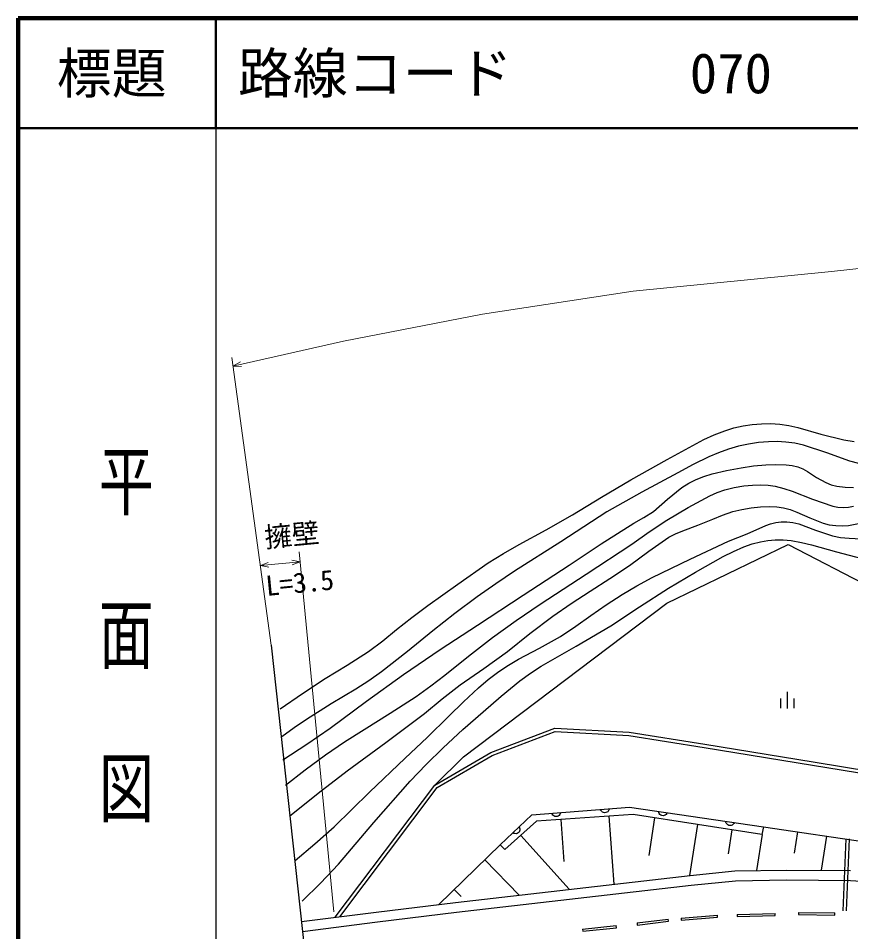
# Model space of a CAD drawing. Units: millimetres, scale not verified. Extents: x 40000 to 680000, y 20000 to 380000.
# Drawn here: x 40000 to 115798, y 296812 to 380000 of the extents above; entities that cross this region are included whole.
import ezdxf
from ezdxf.enums import TextEntityAlignment as Align

# ---------------------------------------------------------------- set-up
doc = ezdxf.new("R2010")
doc.units = ezdxf.units.MM
doc.header["$LTSCALE"] = 1000
for name, color, linetype, lineweight in [('M-BGD', 7, 'Continuous', 25), ('M-BMK-OTRS', 5, 'Continuous', 25), ('M-STR-HTXT', 7, 'Continuous', 13), ('M-TTL', 2, 'Continuous', 140), ('M-TTL-BAND', 7, 'Continuous', 25), ('M-TTL-LINE', 7, 'Continuous', 50)]:
    doc.layers.add(name, color=color, linetype=linetype, lineweight=lineweight)
doc.layers.add('M-TTL-TXT', color=7, linetype='Continuous')
doc.styles.add('@ＭＳ ゴシック', font='')
doc.styles.add('ＭＳ ゴシック', font='')
doc.styles.get('@ＭＳ ゴシック').set_extended_font_data('@MS Gothic')
doc.styles.get('ＭＳ ゴシック').set_extended_font_data('MS Gothic')

msp = doc.modelspace()

# ---------------------------------------------------------------- linework, layer by layer
at = {"layer": 'M-BGD'}
for p, q in [((99055, 326721), (110095, 332070)), ((110095, 332070), (122162, 325823)), ((80526, 312728), (99055, 326721)), ((110009, 318656), (110009, 317156)), ((109409, 318060), (109409, 317160)), ((110609, 318060), (110609, 317160)), ((83022, 313144), (88845, 315343)), ((88845, 315343), (95627, 314977)), ((83151, 312872), (88892, 315040)), ((88892, 315040), (95595, 314679)), ((95595, 314679), (102460, 313595)), ((95627, 314977), (102507, 313891)), ((102507, 313891), (112364, 312285)), ((77930, 310171), (83022, 313144)), ((78134, 309942), (83151, 312872)), ((102460, 313595), (112315, 311989)), ((77930, 310171), (80526, 312728)), ((112315, 311989), (123114, 310223)), ((112364, 312285), (123162, 310519)), ((68862, 298130), (77930, 310171)), ((69277, 298182), (78134, 309942)), ((86749, 307455), (95648, 308159)), ((95648, 308159), (107865, 306372)), ((83889, 304723), (86749, 307455)), ((95986, 307497), (87191, 306872)), ((89390, 307028), (89662, 303194)), ((93787, 307341), (94228, 301143)), ((107698, 305663), (95986, 307497)), ((97938, 307192), (97400, 303757)), ((87191, 306872), (84315, 304288)), ((101842, 306580), (101115, 301937)), ((107865, 306372), (107698, 305663)), ((107865, 306372), (130736, 302954)), ((85753, 305580), (90160, 300675)), ((104965, 306091), (104623, 303911)), ((107725, 305659), (107212, 302380)), ((110938, 305913), (110646, 303960)), ((113583, 305517), (113118, 302407)), ((78301, 299298), (83889, 304723)), ((83889, 304723), (84315, 304288)), ((115107, 298725), (115387, 305275)), ((115406, 298712), (115687, 305262)), ((82492, 303367), (85614, 300151)), ((101170, 301943), (105253, 302343)), ((105253, 302343), (109959, 302431)), ((109959, 302431), (115786, 302387)), ((79798, 299481), (101170, 301943)), ((101262, 301048), (105305, 301444)), ((105305, 301444), (109964, 301531)), ((109964, 301531), (115765, 301487)), ((115765, 301487), (121938, 301092)), ((79698, 300654), (80319, 300015)), ((79904, 298587), (101262, 301048)), ((72586, 298601), (79798, 299481)), ((65782, 297740), (72586, 298601)), ((72696, 297708), (79904, 298587)), ((96338, 297618), (99166, 297960)), ((99190, 297761), (99166, 297960)), ((100350, 298052), (103657, 298326)), ((100350, 298052), (100367, 297853)), ((100367, 297853), (103674, 298126)), ((103674, 298126), (103657, 298326)), ((105448, 298395), (108915, 298486)), ((105448, 298395), (105453, 298195)), ((105453, 298195), (108920, 298286)), ((108920, 298286), (108915, 298486)), ((111044, 298577), (111041, 298377)), ((111041, 298377), (114348, 298332)), ((111044, 298577), (114351, 298532)), ((114348, 298332), (114351, 298532)), ((65880, 296845), (72696, 297708)), ((91369, 297048), (94449, 297367)), ((91369, 297048), (91390, 296849)), ((91390, 296849), (94469, 297168)), ((94469, 297168), (94449, 297367)), ((96338, 297618), (96362, 297419)), ((96362, 297419), (99190, 297761))]:
    msp.add_line(p, q, dxfattribs=at)
for points in [[(63833, 317097), (65874, 318501), (67957, 319862), (69945, 321078), (71897, 322344), (73186, 323305), (74448, 324321), (75847, 325439), (77280, 326508), (80017, 328475), (82796, 330397), (84189, 331257), (85623, 332071), (88064, 333401), (90474, 334783), (93106, 336394), (95776, 337957), (99088, 339832), (102427, 341653), (103362, 342070), (104320, 342433), (105154, 342688), (106001, 342884), (106821, 343011), (107661, 343079), (108494, 343086), (109336, 343032), (110171, 342918), (110996, 342745), (113082, 342139), (115172, 341596), (116117, 341444)], [(116537, 339458), (115729, 339674), (113618, 340424), (111487, 341116), (110700, 341291), (109902, 341406), (109105, 341454), (108304, 341441), (107405, 341365), (106503, 341227), (105573, 341021), (104659, 340757), (103763, 340439), (102879, 340061), (101448, 339351), (100045, 338588), (96791, 336847), (93578, 335058), (89408, 332327), (85194, 329634), (83476, 328499), (81785, 327310), (79758, 325786), (77758, 324207), (75436, 322322), (73072, 320480), (71923, 319669), (70740, 318908), (68477, 317554), (66247, 316150), (65124, 315371), (64013, 314575)], [(64092, 312474), (66266, 313895), (68405, 315364), (71714, 317815), (75068, 320223), (78417, 322499), (81806, 324729), (85980, 327450), (90153, 330192), (93086, 332128), (96055, 334015), (96963, 334530), (97834, 335093), (99109, 336206), (100428, 337276), (101061, 337660), (101723, 337991), (102435, 338274), (103168, 338500), (104477, 338809), (105807, 339061), (106930, 339230), (108061, 339340), (108979, 339372), (109907, 339343), (110456, 339270), (110985, 339140), (111434, 338962), (111868, 338725), (112679, 338190), (113518, 337709), (114013, 337524), (114529, 337397), (115281, 337295), (116049, 337253)], [(64331, 310157), (66129, 311561), (67970, 312921), (69708, 314094), (71490, 315224), (73876, 316711), (76230, 318248), (77558, 319191), (78849, 320180), (80989, 321918), (83168, 323610), (85326, 325149), (87527, 326644), (91704, 329373), (95876, 332112), (97452, 333235), (99061, 334307), (100991, 335432), (102969, 336515), (103642, 336816), (104336, 337060), (105187, 337260), (106069, 337405), (106848, 337493), (107627, 337520), (108273, 337478), (108912, 337376), (109698, 337180), (110471, 336926), (112303, 336217), (114177, 335557), (114636, 335466), (115104, 335435), (115580, 335476), (116053, 335579)], [(64693, 307331), (67294, 309426), (69938, 311479), (73479, 314052), (76991, 316680), (78588, 318013), (80228, 319304), (82403, 320793), (84551, 322337), (86591, 323962), (88675, 325547), (90346, 326716), (92059, 327841), (93862, 328977), (95639, 330166), (97415, 331474), (99226, 332732), (99853, 333055), (100507, 333325), (101883, 333828), (103230, 334384), (104124, 334752), (105049, 335068), (105871, 335276), (106719, 335427), (107569, 335517), (108436, 335548), (109058, 335515), (109668, 335422), (110288, 335254), (110892, 335028), (112072, 334498), (113277, 334024), (113843, 333879), (114431, 333792), (115009, 333771), (115590, 333811), (117255, 334152)], [(65214, 303290), (67009, 304805), (68764, 306364), (71969, 309513), (75216, 312619), (77228, 314505), (79202, 316438), (80528, 317759), (81893, 319034), (82794, 319792), (83743, 320510), (84623, 321101), (85534, 321641), (87468, 322641), (89378, 323696), (90771, 324629), (92142, 325620), (93538, 326590), (94975, 327515), (96330, 328321), (97724, 329079), (101178, 330749), (104668, 332370), (106380, 333055), (108070, 333798), (108504, 333968), (108967, 334084), (109466, 334141), (109973, 334138), (110530, 334073), (111084, 333946), (112602, 333373), (114125, 332861), (114879, 332728), (115647, 332655), (117267, 332559)], [(65853, 299580), (67523, 301248), (69148, 302958), (72386, 306745), (75671, 310509), (77151, 312053), (78682, 313562), (80487, 315227), (82335, 316851), (83982, 318269), (85672, 319647), (86627, 320351), (87616, 321006), (90801, 322804), (93965, 324659), (96565, 326400), (99194, 328088), (101666, 329561), (104171, 330983), (105109, 331452), (106077, 331868), (106827, 332129), (107592, 332331), (108252, 332447), (108918, 332502), (109648, 332497), (110376, 332432), (111303, 332271), (112216, 332052), (114511, 331403), (116820, 330813)], [(93822, 308014), (93798, 307920), (93756, 307839), (93687, 307745), (93603, 307690), (93512, 307655), (93388, 307645), (93292, 307666), (93201, 307706), (93116, 307788), (93062, 307862), (93025, 307951)], [(89373, 307662), (89348, 307568), (89306, 307487), (89238, 307393), (89154, 307338), (89062, 307303), (88938, 307293), (88843, 307313), (88751, 307354), (88666, 307436), (88612, 307510), (88575, 307599)], [(99098, 307654), (99053, 307568), (98995, 307498), (98907, 307422), (98813, 307387), (98715, 307373), (98593, 307391), (98504, 307432), (98424, 307492), (98359, 307591), (98323, 307675), (98307, 307770)], [(85609, 306365), (85649, 306277), (85668, 306187), (85674, 306071), (85643, 305975), (85595, 305890), (85505, 305805), (85418, 305760), (85321, 305734), (85204, 305744), (85115, 305767), (85030, 305813)], [(105207, 306761), (105162, 306674), (105103, 306604), (105015, 306528), (104921, 306493), (104824, 306479), (104701, 306497), (104612, 306538), (104532, 306599), (104468, 306697), (104431, 306781), (104415, 306876)]]:
    msp.add_lwpolyline(points, dxfattribs=at)
at = {"layer": 'M-BMK-OTRS'}
msp.add_line((63038, 322906), (66461, 291518), dxfattribs=at)
at = {"layer": 'M-STR-HTXT'}
for p, q in [((114053, 356947), (127545, 358400)), ((95982, 355141), (114053, 356947)), ((82275, 353064), (95982, 355141)), ((69601, 350604), (82275, 353064)), ((59542, 348322), (69601, 350604)), ((63038, 322906), (59433, 349115)), ((68740, 298619), (65586, 331421)), ((65674, 330506), (62041, 330157))]:
    msp.add_line(p, q, dxfattribs=at)
for points in [[(60321, 348278), (59542, 348322), (60226, 348697)], [(62808, 330014), (62041, 330157), (62767, 330441)], [(64906, 330649), (65674, 330506), (64947, 330221)]]:
    msp.add_lwpolyline(points, dxfattribs=at)
at = {"layer": 'M-TTL'}
for p, q in [((40000, 380000), (40000, 20000)), ((680000, 380000), (40000, 380000))]:
    msp.add_line(p, q, dxfattribs=at)
at = {"layer": 'M-TTL-BAND'}
msp.add_line((58000, 370000), (58000, 20000), dxfattribs=at)
at = {"layer": 'M-TTL-LINE'}
for p, q in [((58000, 380000), (58000, 370000)), ((40000, 370000), (680000, 370000))]:
    msp.add_line(p, q, dxfattribs=at)

# ---------------------------------------------------------------- texts
at = {"layer": 'M-STR-HTXT', "style": 'ＭＳ ゴシック'}
for s, p in [('擁壁', (62568, 331249)), ('L=3.5', (62671, 326841))]:
    msp.add_text(s, height=1833, rotation=5.5, dxfattribs=at).set_placement(p, align=Align.BOTTOM_LEFT)
at = {"layer": 'M-TTL-BAND', "style": '@ＭＳ ゴシック', "width": 1.4}
msp.add_text('平  面  図', height=3666, rotation=270, dxfattribs=at).set_placement((49777, 306475), align=Align.MIDDLE_RIGHT)
at = {"layer": 'M-TTL-TXT', "style": 'ＭＳ ゴシック'}
msp.add_text('標題', height=3666, dxfattribs=at).set_placement((48500, 375000), align=Align.MIDDLE_CENTER)
for s, p in [('路線コード', (60000, 375000)), ('070', (101142, 375000)), ('070', (101142, 375000)), ('070', (101142, 375000))]:
    msp.add_text(s, height=3666, dxfattribs=at).set_placement(p, align=Align.MIDDLE_LEFT)

doc.saveas('drawing.dxf')
